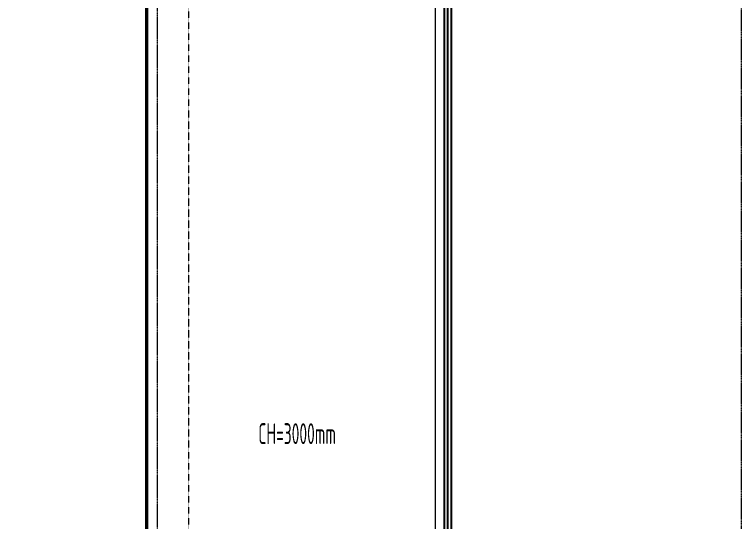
# Model space of a CAD drawing. Extents: x -76427 to 292734, y -42117 to 131250.
# Drawn here: x 232701 to 243150, y 79012 to 86312 of the extents above; entities that cross this region are included whole.
import ezdxf
from ezdxf.enums import TextEntityAlignment as Align

# ---------------------------------------------------------------- set-up
doc = ezdxf.new("R2010")
doc.units = 0
doc.header["$LTSCALE"] = 10
for name, pattern in [('H12PL1$0$HIDDEN', [0.4, 0.3, -0.1]), ('H12PL1$0$JJP_三點線', [0.9, 0.3, -0.15, 0, -0.15, 0, -0.15, 0, -0.15]), ('XFDP10$0$HIDDEN2', [0.1875, 0.125, -0.0625]), ('XFM7P10ICA$0$H12PL1$0$JJP_三點線', [0.9, 0.3, -0.15, 0, -0.15, 0, -0.15, 0, -0.15])]:
    doc.linetypes.add(name, pattern=pattern)
for name, color, linetype in [('H12PL1$0$A-OBJE-2D', 252, 'Continuous'), ('H12PL1$0$S-GRID', 252, 'Continuous'), ('XFDP10$0$A-CR-TT2', 1, 'Continuous'), ('XFDP10$0$A-W-D-Height Difference', 17, 'XFDP10$0$HIDDEN2'), ('XFDP10$0$A-W-P4S (50K)', 2, 'Continuous'), ('XFM7P10ICA$0$H12PL1$0$A-TEXT-修改說明', 252, 'Continuous'), ('XFM7P10ICA$0$H12PL1$0$S-GRID', 252, 'Continuous'), ('XFM7P10ICA$0$XFDP15$0$A-W-F2S (50K)', 2, 'Continuous')]:
    doc.layers.add(name, color=color, linetype=linetype)
doc.styles.add('XFDP10$0$AA-TXT', font='isocp.shx', dxfattribs={"width": 0.8, "bigfont": 'china.shx'})

# ---------------------------------------------------------------- blocks, each defined once
blk = doc.blocks.new('XFM7P10ICA$0$XFDP15')
at = {"layer": 'XFM7P10ICA$0$XFDP15$0$A-W-F2S (50K)'}
for p, q in [((238875.4, 89450, 0), (238875.4, 71719, 0)), ((238975.4, 89450, 0), (238975.4, 71619, 0))]:
    blk.add_line(p, q, dxfattribs=at)
blk = doc.blocks.new('XFM7P10ICA$0$H12PL1')
at = {"layer": 'XFM7P10ICA$0$H12PL1$0$A-TEXT-修改說明', "lineweight": 0}
blk.add_lwpolyline([(192900, 59650), (240400, 59650), (240400, 72550), (238750, 72550), (238750, 89450)], dxfattribs=at)
at = {"layer": 'XFM7P10ICA$0$H12PL1$0$S-GRID', "linetype": 'XFM7P10ICA$0$H12PL1$0$JJP_三點線', "lineweight": 0}
blk.add_line((235200, 128250), (235200, -28000), dxfattribs=at)
blk.add_blockref('XFM7P10ICA$0$XFDP15', (0, 0))
blk = doc.blocks.new('XFM7P10ICA')
blk.add_blockref('XFM7P10ICA$0$H12PL1', (0, 0))
blk = doc.blocks.new('XFDP10')
at = {"layer": 'XFDP10$0$A-W-D-Height Difference', "const_width": 50, "elevation": 0}
blk.add_lwpolyline([(234600, 71749), (234600, 89375)], dxfattribs=at)
at = {"layer": 'XFDP10$0$A-W-P4S (50K)'}
for p, q in [((238875.4, 89450, 0), (238875.4, 71669, 0)), ((238925.4, 89450, 0), (238925.4, 71669, 0))]:
    blk.add_line(p, q, dxfattribs=at)
at = {"layer": 'XFDP10$0$A-CR-TT2', "style": 'XFDP10$0$AA-TXT', "width": 0.6}
blk.add_text('CH=3000mm', height=300, dxfattribs=at).set_placement((236763.2, 80288.7), align=Align.MIDDLE)
blk = doc.blocks.new('H12PL1')
at = {"layer": 'H12PL1$0$A-OBJE-2D', "linetype": 'H12PL1$0$HIDDEN', "lineweight": 0}
for points in [[(234750, 90330), (234750, 75300), (243150, 75300)], [(243150, 59650), (243150, 89450)]]:
    blk.add_lwpolyline(points, dxfattribs=at)
at = {"layer": 'H12PL1$0$S-GRID', "linetype": 'H12PL1$0$JJP_三點線', "lineweight": 0}
blk.add_line((235200, 128250), (235200, -28000), dxfattribs=at)
blk.add_blockref('XFDP10', (0, 0))

msp = doc.modelspace()

# ---------------------------------------------------------------- block references
msp.add_blockref('XFM7P10ICA', (0, 0))

# ---------------------------------------------------------------- next in the draw order: block references
msp.add_blockref('H12PL1', (0, 0))

doc.saveas('drawing.dxf')
